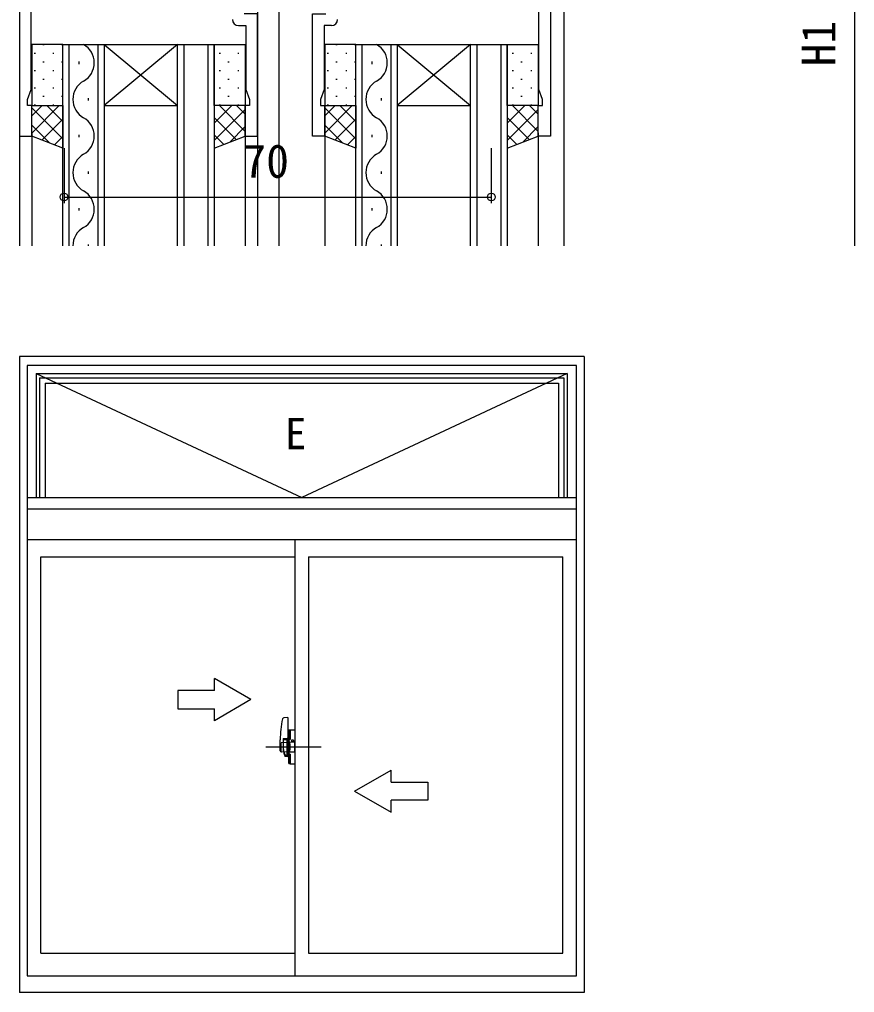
# Model space of a CAD drawing. Units: millimetres, scale not verified. Extents: x -793 to 793, y -564 to 564.
# Drawn here: x -305.4 to -168.6, y 85.4 to 244.9 of the extents above; entities that cross this region are included whole.
import ezdxf
from ezdxf.enums import TextEntityAlignment as Align

# ---------------------------------------------------------------- set-up
doc = ezdxf.new("R2010")
doc.units = ezdxf.units.MM
doc.header["$LTSCALE"] = 4
for name, color, linetype in [('0-2_YKK_11', 7, 'Continuous'), ('0-3_YKK_12', 2, 'Continuous'), ('0-4_YKK_13', 4, 'Continuous'), ('0-5_YKK_A1', 4, 'Continuous'), ('0-6_YKK_D', 6, 'Continuous')]:
    doc.layers.add(name, color=color, linetype=linetype)
doc.styles.add('ＭＳ ゴシック', font='')
doc.styles.get('ＭＳ ゴシック').set_extended_font_data('MS Gothic')

msp = doc.modelspace()

# ---------------------------------------------------------------- linework, layer by layer
at = {"layer": '0-2_YKK_11'}
for points in [[(-286.586, 288.794), (-286.586, 248.794), (-305.386, 248.794), (-305.386, 225.794), (-303.386, 225.794), (-303.386, 230.794), (-304.086, 230.794), (-304.086, 231.794), (-303.486, 233.443), (-303.486, 246.894), (-285.686, 246.894)], [(-237.186, 288.794), (-237.186, 248.794), (-218.386, 248.794), (-218.386, 225.794), (-220.386, 225.794), (-220.386, 230.794), (-219.686, 230.794), (-219.686, 231.794), (-220.286, 233.443), (-220.286, 246.894), (-238.086, 246.894)], [(-269.486, 243.894), (-268.286, 243.894), (-268.286, 233.443), (-267.686, 231.794), (-267.686, 230.794), (-268.386, 230.794), (-268.386, 225.794), (-266.386, 225.794), (-266.386, 245.794), (-268.586, 245.794)], [(-254.286, 243.894), (-255.486, 243.894), (-255.486, 233.443), (-256.086, 231.794), (-256.086, 230.794), (-255.386, 230.794), (-255.386, 225.794), (-257.386, 225.794), (-257.386, 245.794), (-255.186, 245.794)]]:
    msp.add_lwpolyline(points, dxfattribs=at)
for centre, start, end in [((-269.486, 244.894), 180.00001, 269.99999), ((-254.286, 244.894), 270.00001, 359.99999)]:
    msp.add_arc(centre, 1, start, end, dxfattribs=at)
at = {"layer": '0-3_YKK_12'}
for p, q in [((-266.386, 289.794), (-266.386, 207.794)), ((-262.886, 289.794), (-262.886, 207.794)), ((-305.386, 248.794), (-305.386, 207.794)), ((-216.186, 248.794), (-216.186, 207.794)), ((-297.286, 240.794), (-297.286, 207.794)), ((-292.486, 207.794), (-292.486, 240.794)), ((-291.486, 240.794), (-279.486, 240.794)), ((-291.486, 240.794), (-279.486, 230.794)), ((-279.486, 240.794), (-291.486, 230.794)), ((-278.486, 240.794), (-278.486, 207.794)), ((-274.486, 207.794), (-274.486, 240.794)), ((-249.286, 240.794), (-249.286, 207.794)), ((-244.486, 207.794), (-244.486, 240.794)), ((-243.486, 240.794), (-231.486, 240.794)), ((-243.486, 240.794), (-231.486, 230.794)), ((-231.486, 240.794), (-243.486, 230.794)), ((-230.486, 240.794), (-230.486, 207.794)), ((-226.486, 207.794), (-226.486, 240.794)), ((-295.646, 237.994), (-295.646, 237.594)), ((-247.646, 237.994), (-247.646, 237.594)), ((-294.126, 231.994), (-294.126, 231.594)), ((-246.126, 231.994), (-246.126, 231.594)), ((-291.486, 230.794), (-279.486, 230.794)), ((-243.486, 230.794), (-231.486, 230.794)), ((-303.386, 226.294), (-303.386, 207.794)), ((-295.646, 225.994), (-295.646, 225.594)), ((-268.386, 226.294), (-268.386, 207.794)), ((-255.386, 226.294), (-255.386, 207.794)), ((-247.646, 225.994), (-247.646, 225.594)), ((-220.386, 226.294), (-220.386, 207.794)), ((-294.126, 219.994), (-294.126, 219.594)), ((-246.126, 219.994), (-246.126, 219.594)), ((-295.646, 213.994), (-295.646, 213.594)), ((-247.646, 213.994), (-247.646, 213.594)), ((-294.126, 207.994), (-294.126, 207.794)), ((-246.126, 207.994), (-246.126, 207.794))]:
    msp.add_line(p, q, dxfattribs=at)
for points in [[(-298.286, 207.794), (-298.286, 240.794), (-291.486, 240.794), (-291.486, 207.794)], [(-279.486, 207.794), (-279.486, 240.794), (-273.486, 240.794), (-273.486, 207.794)], [(-250.286, 207.794), (-250.286, 240.794), (-243.486, 240.794), (-243.486, 207.794)], [(-231.486, 207.794), (-231.486, 240.794), (-225.486, 240.794), (-225.486, 207.794)]]:
    msp.add_lwpolyline(points, dxfattribs=at)
for centre, start, end in [((-296.562, 237.794), 299.20254, 60.79746), ((-248.562, 237.794), 299.20254, 60.79746), ((-293.209, 231.794), 119.20254, 240.79746), ((-245.209, 231.794), 119.20254, 240.79746), ((-296.562, 225.794), 299.20254, 60.79746), ((-248.562, 225.794), 299.20254, 60.79746), ((-293.209, 219.794), 119.20254, 240.79746), ((-245.209, 219.794), 119.20254, 240.79746), ((-296.562, 213.794), 299.20254, 60.79746), ((-248.562, 213.794), 299.20254, 60.79746), ((-293.209, 207.794), 119.20254, 180.00002), ((-245.209, 207.794), 119.20254, 180.00004)]:
    msp.add_arc(centre, 3.437, start, end, dxfattribs=at)
at = {"layer": '0-4_YKK_13'}
for p, q in [((-301.551, 240.789), (-301.351, 240.789)), ((-298.521, 240.789), (-298.321, 240.789)), ((-271.251, 240.789), (-271.051, 240.789)), ((-253.551, 240.789), (-253.351, 240.789)), ((-250.521, 240.789), (-250.321, 240.789)), ((-223.251, 240.789), (-223.051, 240.789)), ((-302.966, 239.374), (-302.766, 239.374)), ((-299.936, 239.374), (-299.736, 239.374)), ((-272.666, 239.374), (-272.466, 239.374)), ((-269.636, 239.374), (-269.436, 239.374)), ((-254.966, 239.374), (-254.766, 239.374)), ((-251.936, 239.374), (-251.736, 239.374)), ((-224.666, 239.374), (-224.466, 239.374)), ((-221.636, 239.374), (-221.436, 239.374)), ((-301.551, 237.959), (-301.351, 237.959)), ((-298.521, 237.959), (-298.321, 237.959)), ((-271.251, 237.959), (-271.051, 237.959)), ((-253.551, 237.959), (-253.351, 237.959)), ((-250.521, 237.959), (-250.321, 237.959)), ((-223.251, 237.959), (-223.051, 237.959)), ((-302.966, 236.544), (-302.766, 236.544)), ((-299.936, 236.544), (-299.736, 236.544)), ((-272.666, 236.544), (-272.466, 236.544)), ((-269.636, 236.544), (-269.436, 236.544)), ((-254.966, 236.544), (-254.766, 236.544)), ((-251.936, 236.544), (-251.736, 236.544)), ((-224.666, 236.544), (-224.466, 236.544)), ((-221.636, 236.544), (-221.436, 236.544)), ((-301.551, 235.129), (-301.351, 235.129)), ((-298.521, 235.129), (-298.321, 235.129)), ((-271.251, 235.129), (-271.051, 235.129)), ((-253.551, 235.129), (-253.351, 235.129)), ((-250.521, 235.129), (-250.321, 235.129)), ((-223.251, 235.129), (-223.051, 235.129)), ((-302.966, 233.714), (-302.766, 233.714)), ((-299.936, 233.714), (-299.736, 233.714)), ((-272.666, 233.714), (-272.466, 233.714)), ((-269.636, 233.714), (-269.436, 233.714)), ((-254.966, 233.714), (-254.766, 233.714)), ((-251.936, 233.714), (-251.736, 233.714)), ((-224.666, 233.714), (-224.466, 233.714)), ((-221.636, 233.714), (-221.436, 233.714)), ((-301.551, 232.299), (-301.351, 232.299)), ((-298.521, 232.299), (-298.321, 232.299)), ((-271.251, 232.299), (-271.051, 232.299)), ((-253.551, 232.299), (-253.351, 232.299)), ((-250.521, 232.299), (-250.321, 232.299)), ((-223.251, 232.299), (-223.051, 232.299)), ((-298.865, 230.794), (-303.386, 226.274)), ((-301.694, 230.794), (-303.386, 229.102)), ((-303.386, 230.426), (-298.286, 225.326)), ((-302.966, 230.884), (-302.766, 230.884)), ((-300.925, 230.794), (-298.286, 228.154)), ((-299.936, 230.884), (-299.736, 230.884)), ((-270.581, 230.794), (-273.486, 227.89)), ((-273.41, 230.794), (-273.486, 230.718)), ((-268.386, 230.161), (-273.486, 225.061)), ((-272.666, 230.884), (-272.466, 230.884)), ((-272.641, 230.794), (-268.386, 226.539)), ((-269.813, 230.794), (-268.386, 229.367)), ((-269.636, 230.884), (-269.436, 230.884)), ((-250.865, 230.794), (-255.386, 226.274)), ((-253.694, 230.794), (-255.386, 229.102)), ((-255.386, 230.426), (-250.286, 225.326)), ((-254.966, 230.884), (-254.766, 230.884)), ((-252.925, 230.794), (-250.286, 228.154)), ((-251.936, 230.884), (-251.736, 230.884)), ((-222.581, 230.794), (-225.486, 227.89)), ((-225.41, 230.794), (-225.486, 230.718)), ((-220.386, 230.161), (-225.486, 225.061)), ((-224.666, 230.884), (-224.466, 230.884)), ((-224.641, 230.794), (-220.386, 226.539)), ((-221.813, 230.794), (-220.386, 229.367)), ((-221.636, 230.884), (-221.436, 230.884)), ((-298.286, 228.545), (-301.699, 225.132)), ((-273.486, 228.81), (-269.882, 225.207)), ((-250.286, 228.545), (-253.699, 225.132)), ((-225.486, 228.81), (-221.882, 225.207)), ((-303.386, 227.597), (-300.419, 224.631)), ((-268.386, 227.333), (-270.917, 224.801)), ((-255.386, 227.597), (-252.419, 224.631)), ((-220.386, 227.333), (-222.917, 224.801)), ((-298.286, 225.717), (-299.667, 224.336)), ((-273.486, 225.982), (-271.914, 224.41)), ((-250.286, 225.717), (-251.667, 224.336)), ((-225.486, 225.982), (-223.914, 224.41))]:
    msp.add_line(p, q, dxfattribs=at)
for points in [[(-303.386, 230.794), (-298.286, 230.794), (-298.286, 240.794), (-303.386, 240.794)], [(-268.386, 230.794), (-273.486, 230.794), (-273.486, 240.794), (-268.386, 240.794)], [(-255.386, 230.794), (-250.286, 230.794), (-250.286, 240.794), (-255.386, 240.794)], [(-220.386, 230.794), (-225.486, 230.794), (-225.486, 240.794), (-220.386, 240.794)], [(-298.286, 230.794), (-298.286, 223.794), (-303.386, 225.794), (-303.386, 230.794)], [(-273.486, 230.794), (-273.486, 223.794), (-268.386, 225.794), (-268.386, 230.794)], [(-250.286, 230.794), (-250.286, 223.794), (-255.386, 225.794), (-255.386, 230.794)], [(-225.486, 230.794), (-225.486, 223.794), (-220.386, 225.794), (-220.386, 230.794)]]:
    msp.add_lwpolyline(points, close=True, dxfattribs=at)
at = {"layer": '0-5_YKK_A1'}
for p, q in [((-305.386, 189.69), (-305.386, 85.44)), ((-212.886, 189.69), (-305.386, 189.69)), ((-304.136, 188.19), (-304.136, 88.19)), ((-214.136, 188.19), (-304.136, 188.19)), ((-214.136, 88.19), (-214.136, 188.19)), ((-212.886, 189.69), (-212.886, 85.44)), ((-302.636, 186.89), (-302.636, 166.54)), ((-302.636, 186.89), (-215.636, 186.89)), ((-302.636, 186.89), (-259.136, 166.54)), ((-215.636, 186.89), (-259.121, 166.54)), ((-215.636, 186.89), (-215.636, 166.54)), ((-302.086, 186.19), (-302.086, 166.54)), ((-302.086, 186.19), (-216.186, 186.19)), ((-301.186, 185.29), (-301.186, 166.54)), ((-301.186, 185.29), (-217.086, 185.29)), ((-217.086, 185.29), (-217.086, 166.54)), ((-216.186, 186.19), (-216.186, 166.54)), ((-304.136, 166.54), (-214.136, 166.54)), ((-304.136, 164.69), (-214.136, 164.69)), ((-304.136, 159.69), (-214.136, 159.69)), ((-260.261, 159.69), (-260.261, 88.19)), ((-301.886, 156.84), (-260.261, 156.84)), ((-301.886, 91.89), (-301.886, 156.84)), ((-258.011, 156.84), (-258.011, 91.89)), ((-258.011, 156.84), (-216.386, 156.84)), ((-216.386, 91.89), (-216.386, 156.84)), ((-267.461, 133.44), (-273.461, 136.904)), ((-273.461, 134.94), (-273.461, 136.904)), ((-267.461, 133.44), (-273.461, 129.976)), ((-273.461, 129.976), (-273.461, 131.94)), ((-261.465, 130.485), (-262.071, 130.453)), ((-261.381, 124.85), (-261.381, 130.405)), ((-261.261, 128.378), (-261.261, 126.93)), ((-261.061, 128.458), (-261.181, 128.458)), ((-261.061, 128.458), (-261.061, 126.93)), ((-261.061, 128.418), (-261.021, 128.418)), ((-261.021, 128.463), (-260.261, 128.49)), ((-261.021, 128.463), (-261.021, 126.89)), ((-261.021, 128.418), (-261.021, 126.89)), ((-260.261, 128.49), (-260.261, 122.89)), ((-262.661, 125.022), (-262.661, 126.854)), ((-262.501, 124.938), (-262.501, 126.345)), ((-261.541, 126.433), (-262.463, 126.385)), ((-262.181, 127.055), (-261.541, 127.055)), ((-262.181, 127.055), (-262.181, 125.369)), ((-262.181, 126.89), (-261.541, 126.89)), ((-261.541, 124.85), (-261.541, 126.89)), ((-261.541, 126.73), (-261.541, 125.05)), ((-261.381, 126.895), (-261.381, 124.305)), ((-261.261, 126.466), (-261.381, 126.461)), ((-261.381, 124.918), (-261.381, 126.461)), ((-261.061, 126.93), (-261.261, 126.93)), ((-261.261, 126.881), (-261.021, 126.89)), ((-261.261, 126.881), (-261.261, 124.498)), ((-261.221, 126.89), (-261.221, 126.93)), ((-261.021, 126.89), (-261.221, 126.89)), ((-261.181, 124.967), (-261.181, 126.412)), ((-261.104, 126.492), (-260.384, 126.517)), ((-260.813, 126.746), (-260.813, 126.634)), ((-260.517, 126.786), (-260.773, 126.786)), ((-260.773, 126.594), (-260.517, 126.594)), ((-260.477, 126.746), (-260.477, 126.634)), ((-260.301, 124.942), (-260.301, 126.438)), ((-265.032, 125.69), (-255.982, 125.69)), ((-261.541, 124.85), (-262.547, 124.902)), ((-261.381, 124.85), (-261.541, 124.85)), ((-261.541, 124.307), (-261.541, 124.85)), ((-261.261, 124.914), (-261.381, 124.918)), ((-261.261, 124.498), (-261.021, 124.49)), ((-261.061, 124.45), (-261.261, 124.45)), ((-261.261, 123.002), (-261.261, 124.45)), ((-261.021, 124.49), (-261.221, 124.49)), ((-261.221, 124.49), (-261.221, 124.45)), ((-261.104, 124.887), (-260.384, 124.862)), ((-261.061, 122.922), (-261.061, 124.45)), ((-261.021, 122.962), (-261.021, 124.49)), ((-261.021, 124.49), (-261.021, 122.916)), ((-260.301, 125.746), (-260.261, 125.746)), ((-260.301, 125.37), (-260.261, 125.37)), ((-261.541, 124.307), (-261.861, 124.307)), ((-261.861, 124.145), (-261.861, 124.307)), ((-261.541, 124.145), (-261.861, 124.145)), ((-261.061, 122.922), (-261.181, 122.922)), ((-261.061, 122.962), (-261.021, 122.962)), ((-261.021, 122.916), (-260.261, 122.89)), ((-250.511, 118.44), (-244.511, 121.904)), ((-244.511, 119.94), (-244.511, 121.904)), ((-250.511, 118.44), (-244.511, 114.976)), ((-244.511, 114.976), (-244.511, 116.94)), ((-301.886, 91.89), (-260.261, 91.89)), ((-258.011, 91.89), (-216.386, 91.89)), ((-304.136, 88.19), (-214.136, 88.19)), ((-212.886, 85.44), (-305.386, 85.44))]:
    msp.add_line(p, q, dxfattribs=at)
for points in [[(-273.461, 134.94), (-279.461, 134.94), (-279.461, 131.94), (-273.461, 131.94)], [(-244.511, 119.94), (-238.511, 119.94), (-238.511, 116.94), (-244.511, 116.94)]]:
    msp.add_lwpolyline(points, dxfattribs=at)
for centre, radius, start, end in [((-246.661, 126.854), 16, 167.68996, 180), ((-262.058, 130.214), 0.24, 93, 167.68996), ((-261.461, 130.405), 0.08, 0, 93), ((-261.181, 128.378), 0.08, 90, 180), ((-262.461, 126.345), 0.04, 93, 180), ((-261.541, 126.895), 0.16, 0, 90), ((-261.101, 126.412), 0.08, 92, 180), ((-263.144, 125.69), 2.12, 338.79872, 21.20128), ((-260.773, 126.746), 0.04, 90, 180), ((-260.773, 126.634), 0.04, 180, 270), ((-260.517, 126.746), 0.04, 0, 90), ((-260.517, 126.634), 0.04, 270, 0), ((-260.381, 126.438), 0.08, 0, 92), ((-262.541, 125.022), 0.12, 180, 267), ((-262.461, 124.938), 0.04, 180, 267), ((-259.681, 125.531), 2.5, 180, 195.13079), ((-259.681, 125.369), 2.5, 180, 191.27037), ((-259.681, 125.369), 2.5, 191.27037, 209.30811), ((-259.681, 125.531), 2.5, 195.13079, 209.30811), ((-261.101, 124.967), 0.08, 180, 268), ((-260.381, 124.942), 0.08, 268, 0), ((-261.541, 124.305), 0.16, 270, 0), ((-261.181, 123.002), 0.08, 180, 270)]:
    msp.add_arc(centre, radius, start, end, dxfattribs=at)
at = {"layer": '0-6_YKK_D'}
for p, q in [((-168.586, 277.794), (-168.586, 207.794)), ((-298.088, 223.794), (-298.088, 214.794)), ((-228.088, 223.794), (-228.088, 214.794)), ((-298.088, 215.794), (-228.088, 215.794))]:
    msp.add_line(p, q, dxfattribs=at)
for centre in [(-298.088, 215.794), (-228.088, 215.794)]:
    msp.add_circle(centre, 0.637, dxfattribs=at)

# ---------------------------------------------------------------- texts
at = {"layer": '0-5_YKK_A1', "style": 'ＭＳ ゴシック'}
msp.add_text('E', height=5.132, dxfattribs=at).set_placement((-261.867, 172.94), align=Align.BOTTOM_LEFT)
at = {"layer": '0-6_YKK_D', "style": 'ＭＳ ゴシック'}
msp.add_text('H1', height=5.499, rotation=90, dxfattribs=at).set_placement((-170.086, 237.212), align=Align.BOTTOM_LEFT)
msp.add_text('70', height=5.499, dxfattribs=at).set_placement((-268.713, 217.294), align=Align.BOTTOM_LEFT)

doc.saveas('drawing.dxf')
